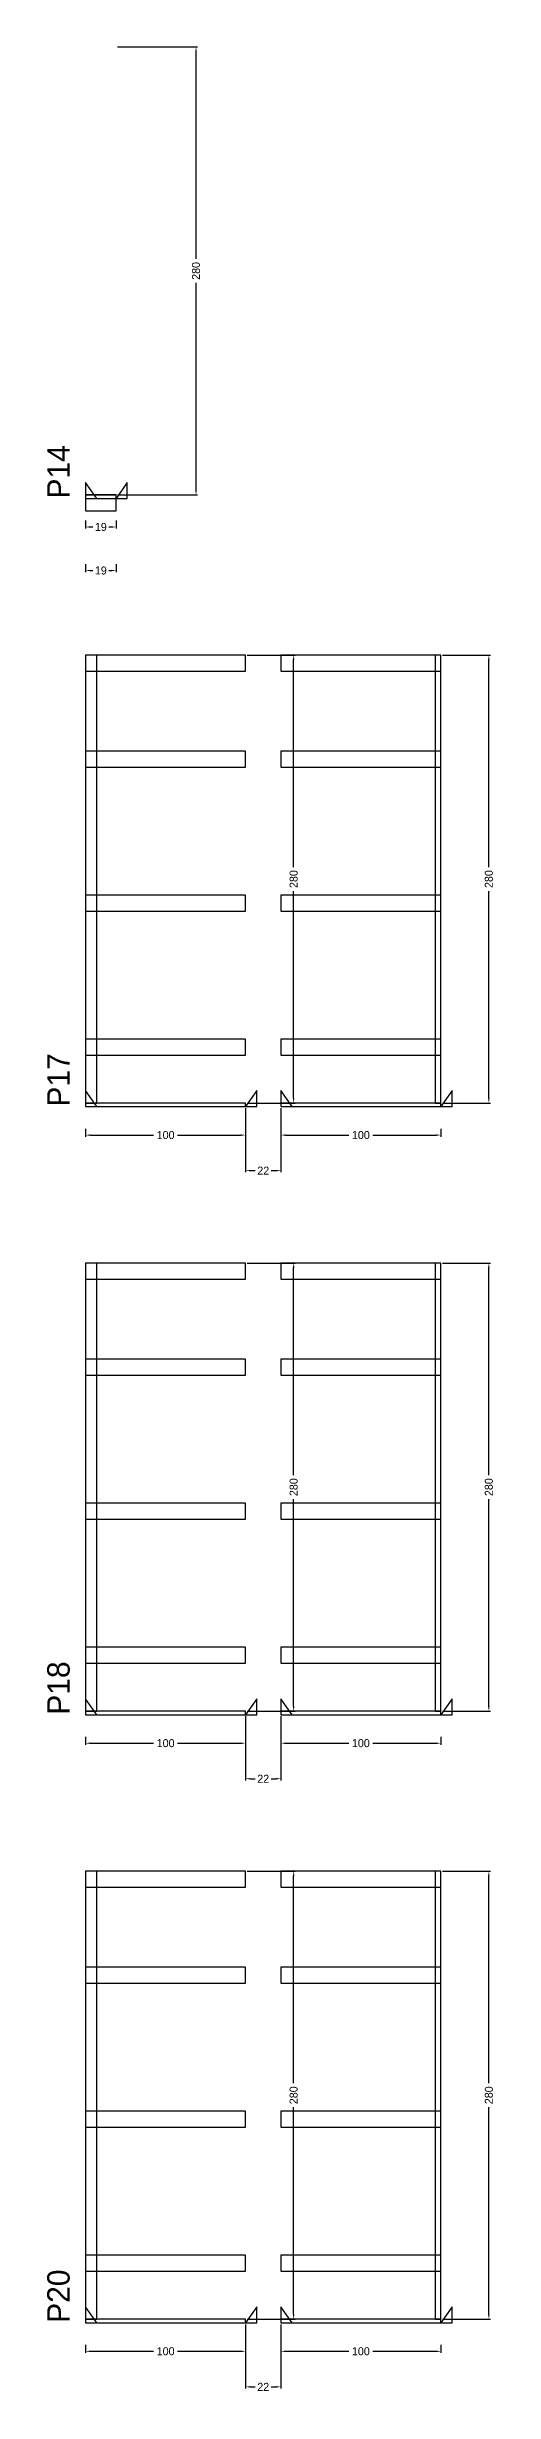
# Model space of a CAD drawing. Header units: centimetres. Extents: x -10500 to 4299, y -11026 to 295.
# Drawn here: x 3976 to 4255, y -2703 to -1238 of the extents above; entities that cross this region are included whole.
import ezdxf

# ---------------------------------------------------------------- set-up
doc = ezdxf.new("R2010")
doc.units = ezdxf.units.CM
for name, color, linetype in [('COTA', 241, 'Continuous'), ('NOMENCLATURA', 7, 'Continuous'), ('SARR_2.2x10', 60, 'Continuous'), ('SARR_2.2x7', 40, 'Continuous')]:
    doc.layers.add(name, color=color, linetype=linetype)
doc.dimstyles.new('PAINEL-NOVA', dxfattribs={"dimtxt": 5, "dimasz": 3, "dimexe": 1, "dimexo": 1, "dimgap": 1, "dimtad": 1, "dimcen": 2.5, "dimazin": 3, "dimtfac": 1, "dimtmove": 0, "dimatfit": 3})

# ---------------------------------------------------------------- blocks, each defined once
blk = doc.blocks.new('_CLOSEDFILLED')
at = {"color": 0, "linetype": 'BYBLOCK'}
blk.add_solid([(-1, 0.16), (0, 0), (-1, -0.16)], dxfattribs=at)
blk = doc.blocks.new('*D157')
for p, q in [((4000, -1533.8), (4000, -1538.8)), ((4003, -1537.8), (4004.5, -1537.8)), ((4014.5, -1537.8), (4016, -1537.8)), ((4019, -1533.8), (4019, -1538.8))]:
    blk.add_line(p, q)
at = {"layer": 'Defpoints'}
for p in [(4000, -1532.8), (4000, -1537.8), (4019, -1532.8)]:
    blk.add_point(p, dxfattribs=at)
at = {"layer": 'SARR_2.2x10', "xscale": 3, "yscale": 3, "rotation": 180}
blk.add_blockref('_CLOSEDFILLED', (4000, -1537.8), dxfattribs=at)
at = {"layer": 'SARR_2.2x10', "xscale": 3, "yscale": 3}
blk.add_blockref('_CLOSEDFILLED', (4019, -1537.8), dxfattribs=at)
at = {"layer": 'SARR_2.2x10', "insert": (4009.5, -1537.8), "char_height": 5, "attachment_point": 5}
blk.add_mtext('19', dxfattribs=at)
blk = doc.blocks.new('*D158')
for p, q in [((4020, -1237.8), (4070, -1237.8)), ((4069, -1370.3), (4069, -1240.8)), ((4069, -1514.8), (4069, -1385.3)), ((4020, -1517.8), (4070, -1517.8))]:
    blk.add_line(p, q)
at = {"layer": 'Defpoints'}
for p in [(4019, -1237.8), (4019, -1517.8), (4069, -1517.8)]:
    blk.add_point(p, dxfattribs=at)
at = {"layer": 'SARR_2.2x10', "xscale": 3, "yscale": 3}
for p, rotation in [((4069, -1237.8), 90), ((4069, -1517.8), 270)]:
    blk.add_blockref('_CLOSEDFILLED', p, dxfattribs=dict(at, rotation=rotation))
at = {"layer": 'SARR_2.2x10', "insert": (4069, -1377.8), "char_height": 5, "attachment_point": 5, "rotation": 90}
blk.add_mtext('280', dxfattribs=at)
blk = doc.blocks.new('*D159')
for p, q in [((4020, -1237.8), (4070, -1237.8)), ((4069, -1370.3), (4069, -1240.8)), ((4069, -1514.8), (4069, -1385.3)), ((4020, -1517.8), (4070, -1517.8))]:
    blk.add_line(p, q)
at = {"layer": 'Defpoints'}
for p in [(4019, -1237.8), (4019, -1517.8), (4069, -1517.8)]:
    blk.add_point(p, dxfattribs=at)
at = {"layer": 'SARR_2.2x10', "xscale": 3, "yscale": 3}
for p, rotation in [((4069, -1237.8), 90), ((4069, -1517.8), 270)]:
    blk.add_blockref('_CLOSEDFILLED', p, dxfattribs=dict(at, rotation=rotation))
at = {"layer": 'SARR_2.2x10', "insert": (4069, -1377.8), "char_height": 5, "attachment_point": 5, "rotation": 90}
blk.add_mtext('280', dxfattribs=at)
blk = doc.blocks.new('*D160')
for p, q in [((4020, -1237.8), (4070, -1237.8)), ((4069, -1370.3), (4069, -1240.8)), ((4069, -1514.8), (4069, -1385.3)), ((4020, -1517.8), (4070, -1517.8))]:
    blk.add_line(p, q)
at = {"layer": 'Defpoints'}
for p in [(4019, -1237.8), (4019, -1517.8), (4069, -1517.8)]:
    blk.add_point(p, dxfattribs=at)
at = {"layer": 'SARR_2.2x10', "xscale": 3, "yscale": 3}
for p, rotation in [((4069, -1237.8), 90), ((4069, -1517.8), 270)]:
    blk.add_blockref('_CLOSEDFILLED', p, dxfattribs=dict(at, rotation=rotation))
at = {"layer": 'SARR_2.2x10', "insert": (4069, -1377.8), "char_height": 5, "attachment_point": 5, "rotation": 90}
blk.add_mtext('280', dxfattribs=at)
blk = doc.blocks.new('*D161')
for p, q in [((4020, -1237.8), (4070, -1237.8)), ((4069, -1370.3), (4069, -1240.8)), ((4069, -1514.8), (4069, -1385.3)), ((4020, -1517.8), (4070, -1517.8))]:
    blk.add_line(p, q)
at = {"layer": 'Defpoints'}
for p in [(4019, -1237.8), (4019, -1517.8), (4069, -1517.8)]:
    blk.add_point(p, dxfattribs=at)
at = {"layer": 'SARR_2.2x10', "xscale": 3, "yscale": 3}
for p, rotation in [((4069, -1237.8), 90), ((4069, -1517.8), 270)]:
    blk.add_blockref('_CLOSEDFILLED', p, dxfattribs=dict(at, rotation=rotation))
at = {"layer": 'SARR_2.2x10', "insert": (4069, -1377.8), "char_height": 5, "attachment_point": 5, "rotation": 90}
blk.add_mtext('280', dxfattribs=at)
blk = doc.blocks.new('*D162')
for p, q in [((4000, -1561), (4000, -1566)), ((4003, -1565), (4004.5, -1565)), ((4014.5, -1565), (4016, -1565)), ((4019, -1561), (4019, -1566))]:
    blk.add_line(p, q)
at = {"layer": 'Defpoints'}
for p in [(4000, -1560), (4000, -1565), (4019, -1560)]:
    blk.add_point(p, dxfattribs=at)
at = {"layer": 'SARR_2.2x10', "xscale": 3, "yscale": 3, "rotation": 180}
blk.add_blockref('_CLOSEDFILLED', (4000, -1565), dxfattribs=at)
at = {"layer": 'SARR_2.2x10', "xscale": 3, "yscale": 3}
blk.add_blockref('_CLOSEDFILLED', (4019, -1565), dxfattribs=at)
at = {"layer": 'SARR_2.2x10', "insert": (4009.5, -1565), "char_height": 5, "attachment_point": 5}
blk.add_mtext('19', dxfattribs=at)
blk = doc.blocks.new('GRA-E')
at = {"layer": 'SARR_2.2x7'}
blk.add_lwpolyline([(0, 0), (7, 0), (0, 10)], close=True, dxfattribs=at)
blk = doc.blocks.new('GRA-D')
at = {"layer": 'SARR_2.2x7'}
blk.add_lwpolyline([(0, 0), (7, 0), (7, 10)], close=True, dxfattribs=at)
blk = doc.blocks.new('*D183')
for p, q in [((4000, -1913.8), (4000, -1918.8)), ((4003, -1917.8), (4042.5, -1917.8)), ((4057.5, -1917.8), (4097, -1917.8)), ((4100, -1913.8), (4100, -1918.8))]:
    blk.add_line(p, q)
at = {"layer": 'Defpoints'}
for p in [(4000, -1912.8), (4000, -1917.8), (4100, -1912.8)]:
    blk.add_point(p, dxfattribs=at)
at = {"layer": 'SARR_2.2x10', "xscale": 3, "yscale": 3, "rotation": 180}
blk.add_blockref('_CLOSEDFILLED', (4000, -1917.8), dxfattribs=at)
at = {"layer": 'SARR_2.2x10', "xscale": 3, "yscale": 3}
blk.add_blockref('_CLOSEDFILLED', (4100, -1917.8), dxfattribs=at)
at = {"layer": 'SARR_2.2x10', "insert": (4050, -1917.8), "char_height": 5, "attachment_point": 5}
blk.add_mtext('100', dxfattribs=at)
blk = doc.blocks.new('*D184')
for p, q in [((4101, -1617.8), (4131, -1617.8)), ((4130, -1750.3), (4130, -1620.8)), ((4130, -1894.8), (4130, -1765.3)), ((4101, -1897.8), (4131, -1897.8))]:
    blk.add_line(p, q)
at = {"layer": 'Defpoints'}
for p in [(4100, -1617.8), (4100, -1897.8), (4130, -1897.8)]:
    blk.add_point(p, dxfattribs=at)
at = {"layer": 'SARR_2.2x10', "xscale": 3, "yscale": 3}
for p, rotation in [((4130, -1617.8), 90), ((4130, -1897.8), 270)]:
    blk.add_blockref('_CLOSEDFILLED', p, dxfattribs=dict(at, rotation=rotation))
at = {"layer": 'SARR_2.2x10', "insert": (4130, -1757.8), "char_height": 5, "attachment_point": 5, "rotation": 90}
blk.add_mtext('280', dxfattribs=at)
blk = doc.blocks.new('*D185')
for p, q in [((4122, -1913.8), (4122, -1918.8)), ((4125, -1917.8), (4164.5, -1917.8)), ((4179.5, -1917.8), (4219, -1917.8)), ((4222, -1913.8), (4222, -1918.8))]:
    blk.add_line(p, q)
at = {"layer": 'Defpoints'}
for p in [(4122, -1912.8), (4122, -1917.8), (4222, -1912.8)]:
    blk.add_point(p, dxfattribs=at)
at = {"layer": 'SARR_2.2x10', "xscale": 3, "yscale": 3, "rotation": 180}
blk.add_blockref('_CLOSEDFILLED', (4122, -1917.8), dxfattribs=at)
at = {"layer": 'SARR_2.2x10', "xscale": 3, "yscale": 3}
blk.add_blockref('_CLOSEDFILLED', (4222, -1917.8), dxfattribs=at)
at = {"layer": 'SARR_2.2x10', "insert": (4172, -1917.8), "char_height": 5, "attachment_point": 5}
blk.add_mtext('100', dxfattribs=at)
blk = doc.blocks.new('*D186')
for p, q in [((4223, -1617.8), (4253, -1617.8)), ((4252, -1750.3), (4252, -1620.8)), ((4252, -1894.8), (4252, -1765.3)), ((4223, -1897.8), (4253, -1897.8))]:
    blk.add_line(p, q)
at = {"layer": 'Defpoints'}
for p in [(4222, -1617.8), (4222, -1897.8), (4252, -1897.8)]:
    blk.add_point(p, dxfattribs=at)
at = {"layer": 'SARR_2.2x10', "xscale": 3, "yscale": 3}
for p, rotation in [((4252, -1617.8), 90), ((4252, -1897.8), 270)]:
    blk.add_blockref('_CLOSEDFILLED', p, dxfattribs=dict(at, rotation=rotation))
at = {"layer": 'SARR_2.2x10', "insert": (4252, -1757.8), "char_height": 5, "attachment_point": 5, "rotation": 90}
blk.add_mtext('280', dxfattribs=at)
blk = doc.blocks.new('*D187')
for p, q in [((4223, -1617.8), (4253, -1617.8)), ((4252, -1750.3), (4252, -1620.8)), ((4252, -1894.8), (4252, -1765.3)), ((4223, -1897.8), (4253, -1897.8))]:
    blk.add_line(p, q)
at = {"layer": 'Defpoints'}
for p in [(4222, -1617.8), (4222, -1897.8), (4252, -1897.8)]:
    blk.add_point(p, dxfattribs=at)
at = {"layer": 'SARR_2.2x10', "xscale": 3, "yscale": 3}
for p, rotation in [((4252, -1617.8), 90), ((4252, -1897.8), 270)]:
    blk.add_blockref('_CLOSEDFILLED', p, dxfattribs=dict(at, rotation=rotation))
at = {"layer": 'SARR_2.2x10', "insert": (4252, -1757.8), "char_height": 5, "attachment_point": 5, "rotation": 90}
blk.add_mtext('280', dxfattribs=at)
blk = doc.blocks.new('*D188')
for p, q in [((4223, -1617.8), (4253, -1617.8)), ((4252, -1750.3), (4252, -1620.8)), ((4252, -1894.8), (4252, -1765.3)), ((4223, -1897.8), (4253, -1897.8))]:
    blk.add_line(p, q)
at = {"layer": 'Defpoints'}
for p in [(4222, -1617.8), (4222, -1897.8), (4252, -1897.8)]:
    blk.add_point(p, dxfattribs=at)
at = {"layer": 'SARR_2.2x10', "xscale": 3, "yscale": 3}
for p, rotation in [((4252, -1617.8), 90), ((4252, -1897.8), 270)]:
    blk.add_blockref('_CLOSEDFILLED', p, dxfattribs=dict(at, rotation=rotation))
at = {"layer": 'SARR_2.2x10', "insert": (4252, -1757.8), "char_height": 5, "attachment_point": 5, "rotation": 90}
blk.add_mtext('280', dxfattribs=at)
blk = doc.blocks.new('*D189')
for p, q in [((4223, -1617.8), (4253, -1617.8)), ((4252, -1750.3), (4252, -1620.8)), ((4252, -1894.8), (4252, -1765.3)), ((4223, -1897.8), (4253, -1897.8))]:
    blk.add_line(p, q)
at = {"layer": 'Defpoints'}
for p in [(4222, -1617.8), (4222, -1897.8), (4252, -1897.8)]:
    blk.add_point(p, dxfattribs=at)
at = {"layer": 'SARR_2.2x10', "xscale": 3, "yscale": 3}
for p, rotation in [((4252, -1617.8), 90), ((4252, -1897.8), 270)]:
    blk.add_blockref('_CLOSEDFILLED', p, dxfattribs=dict(at, rotation=rotation))
at = {"layer": 'SARR_2.2x10', "insert": (4252, -1757.8), "char_height": 5, "attachment_point": 5, "rotation": 90}
blk.add_mtext('280', dxfattribs=at)
blk = doc.blocks.new('*D190')
for p, q in [((4223, -1617.8), (4253, -1617.8)), ((4252, -1750.3), (4252, -1620.8)), ((4252, -1894.8), (4252, -1765.3)), ((4223, -1897.8), (4253, -1897.8))]:
    blk.add_line(p, q)
at = {"layer": 'Defpoints'}
for p in [(4222, -1617.8), (4222, -1897.8), (4252, -1897.8)]:
    blk.add_point(p, dxfattribs=at)
at = {"layer": 'SARR_2.2x10', "xscale": 3, "yscale": 3}
for p, rotation in [((4252, -1617.8), 90), ((4252, -1897.8), 270)]:
    blk.add_blockref('_CLOSEDFILLED', p, dxfattribs=dict(at, rotation=rotation))
at = {"layer": 'SARR_2.2x10', "insert": (4252, -1757.8), "char_height": 5, "attachment_point": 5, "rotation": 90}
blk.add_mtext('280', dxfattribs=at)
blk = doc.blocks.new('*D191')
for p, q in [((4223, -1617.8), (4253, -1617.8)), ((4252, -1750.3), (4252, -1620.8)), ((4252, -1894.8), (4252, -1765.3)), ((4223, -1897.8), (4253, -1897.8))]:
    blk.add_line(p, q)
at = {"layer": 'Defpoints'}
for p in [(4222, -1617.8), (4222, -1897.8), (4252, -1897.8)]:
    blk.add_point(p, dxfattribs=at)
at = {"layer": 'SARR_2.2x10', "xscale": 3, "yscale": 3}
for p, rotation in [((4252, -1617.8), 90), ((4252, -1897.8), 270)]:
    blk.add_blockref('_CLOSEDFILLED', p, dxfattribs=dict(at, rotation=rotation))
at = {"layer": 'SARR_2.2x10', "insert": (4252, -1757.8), "char_height": 5, "attachment_point": 5, "rotation": 90}
blk.add_mtext('280', dxfattribs=at)
blk = doc.blocks.new('*D192')
for p, q in [((4223, -1617.8), (4253, -1617.8)), ((4252, -1750.3), (4252, -1620.8)), ((4252, -1894.8), (4252, -1765.3)), ((4223, -1897.8), (4253, -1897.8))]:
    blk.add_line(p, q)
at = {"layer": 'Defpoints'}
for p in [(4222, -1617.8), (4222, -1897.8), (4252, -1897.8)]:
    blk.add_point(p, dxfattribs=at)
at = {"layer": 'SARR_2.2x10', "xscale": 3, "yscale": 3}
for p, rotation in [((4252, -1617.8), 90), ((4252, -1897.8), 270)]:
    blk.add_blockref('_CLOSEDFILLED', p, dxfattribs=dict(at, rotation=rotation))
at = {"layer": 'SARR_2.2x10', "insert": (4252, -1757.8), "char_height": 5, "attachment_point": 5, "rotation": 90}
blk.add_mtext('280', dxfattribs=at)
blk = doc.blocks.new('*D193')
for p, q in [((4223, -1617.8), (4253, -1617.8)), ((4252, -1750.3), (4252, -1620.8)), ((4252, -1894.8), (4252, -1765.3)), ((4223, -1897.8), (4253, -1897.8))]:
    blk.add_line(p, q)
at = {"layer": 'Defpoints'}
for p in [(4222, -1617.8), (4222, -1897.8), (4252, -1897.8)]:
    blk.add_point(p, dxfattribs=at)
at = {"layer": 'SARR_2.2x10', "xscale": 3, "yscale": 3}
for p, rotation in [((4252, -1617.8), 90), ((4252, -1897.8), 270)]:
    blk.add_blockref('_CLOSEDFILLED', p, dxfattribs=dict(at, rotation=rotation))
at = {"layer": 'SARR_2.2x10', "insert": (4252, -1757.8), "char_height": 5, "attachment_point": 5, "rotation": 90}
blk.add_mtext('280', dxfattribs=at)
blk = doc.blocks.new('*D194')
for p, q in [((4223, -1617.8), (4253, -1617.8)), ((4252, -1750.3), (4252, -1620.8)), ((4252, -1894.8), (4252, -1765.3)), ((4223, -1897.8), (4253, -1897.8))]:
    blk.add_line(p, q)
at = {"layer": 'Defpoints'}
for p in [(4222, -1617.8), (4222, -1897.8), (4252, -1897.8)]:
    blk.add_point(p, dxfattribs=at)
at = {"layer": 'SARR_2.2x10', "xscale": 3, "yscale": 3}
for p, rotation in [((4252, -1617.8), 90), ((4252, -1897.8), 270)]:
    blk.add_blockref('_CLOSEDFILLED', p, dxfattribs=dict(at, rotation=rotation))
at = {"layer": 'SARR_2.2x10', "insert": (4252, -1757.8), "char_height": 5, "attachment_point": 5, "rotation": 90}
blk.add_mtext('280', dxfattribs=at)
blk = doc.blocks.new('*D195')
for p, q in [((4223, -1617.8), (4253, -1617.8)), ((4252, -1750.3), (4252, -1620.8)), ((4252, -1894.8), (4252, -1765.3)), ((4223, -1897.8), (4253, -1897.8))]:
    blk.add_line(p, q)
at = {"layer": 'Defpoints'}
for p in [(4222, -1617.8), (4222, -1897.8), (4252, -1897.8)]:
    blk.add_point(p, dxfattribs=at)
at = {"layer": 'SARR_2.2x10', "xscale": 3, "yscale": 3}
for p, rotation in [((4252, -1617.8), 90), ((4252, -1897.8), 270)]:
    blk.add_blockref('_CLOSEDFILLED', p, dxfattribs=dict(at, rotation=rotation))
at = {"layer": 'SARR_2.2x10', "insert": (4252, -1757.8), "char_height": 5, "attachment_point": 5, "rotation": 90}
blk.add_mtext('280', dxfattribs=at)
blk = doc.blocks.new('*D196')
for p, q in [((4100, -1901), (4100, -1941)), ((4122, -1901), (4122, -1941)), ((4103, -1940), (4106, -1940)), ((4116, -1940), (4119, -1940))]:
    blk.add_line(p, q)
at = {"layer": 'Defpoints'}
for p in [(4100, -1900), (4122, -1900), (4100, -1940)]:
    blk.add_point(p, dxfattribs=at)
at = {"layer": 'COTA', "xscale": 3, "yscale": 3, "rotation": 180}
blk.add_blockref('_CLOSEDFILLED', (4100, -1940), dxfattribs=at)
at = {"layer": 'COTA', "xscale": 3, "yscale": 3}
blk.add_blockref('_CLOSEDFILLED', (4122, -1940), dxfattribs=at)
at = {"layer": 'COTA', "insert": (4111, -1940), "char_height": 5, "attachment_point": 5}
blk.add_mtext('22', dxfattribs=at)
blk = doc.blocks.new('*D217')
for p, q in [((4000, -2293.8), (4000, -2298.8)), ((4003, -2297.8), (4042.5, -2297.8)), ((4057.5, -2297.8), (4097, -2297.8)), ((4100, -2293.8), (4100, -2298.8))]:
    blk.add_line(p, q)
at = {"layer": 'Defpoints'}
for p in [(4000, -2292.8), (4000, -2297.8), (4100, -2292.8)]:
    blk.add_point(p, dxfattribs=at)
at = {"layer": 'SARR_2.2x10', "xscale": 3, "yscale": 3, "rotation": 180}
blk.add_blockref('_CLOSEDFILLED', (4000, -2297.8), dxfattribs=at)
at = {"layer": 'SARR_2.2x10', "xscale": 3, "yscale": 3}
blk.add_blockref('_CLOSEDFILLED', (4100, -2297.8), dxfattribs=at)
at = {"layer": 'SARR_2.2x10', "insert": (4050, -2297.8), "char_height": 5, "attachment_point": 5}
blk.add_mtext('100', dxfattribs=at)
blk = doc.blocks.new('*D218')
for p, q in [((4101, -1997.8), (4131, -1997.8)), ((4130, -2130.3), (4130, -2000.8)), ((4130, -2274.8), (4130, -2145.3)), ((4101, -2277.8), (4131, -2277.8))]:
    blk.add_line(p, q)
at = {"layer": 'Defpoints'}
for p in [(4100, -1997.8), (4100, -2277.8), (4130, -2277.8)]:
    blk.add_point(p, dxfattribs=at)
at = {"layer": 'SARR_2.2x10', "xscale": 3, "yscale": 3}
for p, rotation in [((4130, -1997.8), 90), ((4130, -2277.8), 270)]:
    blk.add_blockref('_CLOSEDFILLED', p, dxfattribs=dict(at, rotation=rotation))
at = {"layer": 'SARR_2.2x10', "insert": (4130, -2137.8), "char_height": 5, "attachment_point": 5, "rotation": 90}
blk.add_mtext('280', dxfattribs=at)
blk = doc.blocks.new('*D219')
for p, q in [((4122, -2293.8), (4122, -2298.8)), ((4125, -2297.8), (4164.5, -2297.8)), ((4179.5, -2297.8), (4219, -2297.8)), ((4222, -2293.8), (4222, -2298.8))]:
    blk.add_line(p, q)
at = {"layer": 'Defpoints'}
for p in [(4122, -2292.8), (4122, -2297.8), (4222, -2292.8)]:
    blk.add_point(p, dxfattribs=at)
at = {"layer": 'SARR_2.2x10', "xscale": 3, "yscale": 3, "rotation": 180}
blk.add_blockref('_CLOSEDFILLED', (4122, -2297.8), dxfattribs=at)
at = {"layer": 'SARR_2.2x10', "xscale": 3, "yscale": 3}
blk.add_blockref('_CLOSEDFILLED', (4222, -2297.8), dxfattribs=at)
at = {"layer": 'SARR_2.2x10', "insert": (4172, -2297.8), "char_height": 5, "attachment_point": 5}
blk.add_mtext('100', dxfattribs=at)
blk = doc.blocks.new('*D220')
for p, q in [((4223, -1997.8), (4253, -1997.8)), ((4252, -2130.3), (4252, -2000.8)), ((4252, -2274.8), (4252, -2145.3)), ((4223, -2277.8), (4253, -2277.8))]:
    blk.add_line(p, q)
at = {"layer": 'Defpoints'}
for p in [(4222, -1997.8), (4222, -2277.8), (4252, -2277.8)]:
    blk.add_point(p, dxfattribs=at)
at = {"layer": 'SARR_2.2x10', "xscale": 3, "yscale": 3}
for p, rotation in [((4252, -1997.8), 90), ((4252, -2277.8), 270)]:
    blk.add_blockref('_CLOSEDFILLED', p, dxfattribs=dict(at, rotation=rotation))
at = {"layer": 'SARR_2.2x10', "insert": (4252, -2137.8), "char_height": 5, "attachment_point": 5, "rotation": 90}
blk.add_mtext('280', dxfattribs=at)
blk = doc.blocks.new('*D221')
for p, q in [((4223, -1997.8), (4253, -1997.8)), ((4252, -2130.3), (4252, -2000.8)), ((4252, -2274.8), (4252, -2145.3)), ((4223, -2277.8), (4253, -2277.8))]:
    blk.add_line(p, q)
at = {"layer": 'Defpoints'}
for p in [(4222, -1997.8), (4222, -2277.8), (4252, -2277.8)]:
    blk.add_point(p, dxfattribs=at)
at = {"layer": 'SARR_2.2x10', "xscale": 3, "yscale": 3}
for p, rotation in [((4252, -1997.8), 90), ((4252, -2277.8), 270)]:
    blk.add_blockref('_CLOSEDFILLED', p, dxfattribs=dict(at, rotation=rotation))
at = {"layer": 'SARR_2.2x10', "insert": (4252, -2137.8), "char_height": 5, "attachment_point": 5, "rotation": 90}
blk.add_mtext('280', dxfattribs=at)
blk = doc.blocks.new('*D222')
for p, q in [((4223, -1997.8), (4253, -1997.8)), ((4252, -2130.3), (4252, -2000.8)), ((4252, -2274.8), (4252, -2145.3)), ((4223, -2277.8), (4253, -2277.8))]:
    blk.add_line(p, q)
at = {"layer": 'Defpoints'}
for p in [(4222, -1997.8), (4222, -2277.8), (4252, -2277.8)]:
    blk.add_point(p, dxfattribs=at)
at = {"layer": 'SARR_2.2x10', "xscale": 3, "yscale": 3}
for p, rotation in [((4252, -1997.8), 90), ((4252, -2277.8), 270)]:
    blk.add_blockref('_CLOSEDFILLED', p, dxfattribs=dict(at, rotation=rotation))
at = {"layer": 'SARR_2.2x10', "insert": (4252, -2137.8), "char_height": 5, "attachment_point": 5, "rotation": 90}
blk.add_mtext('280', dxfattribs=at)
blk = doc.blocks.new('*D223')
for p, q in [((4223, -1997.8), (4253, -1997.8)), ((4252, -2130.3), (4252, -2000.8)), ((4252, -2274.8), (4252, -2145.3)), ((4223, -2277.8), (4253, -2277.8))]:
    blk.add_line(p, q)
at = {"layer": 'Defpoints'}
for p in [(4222, -1997.8), (4222, -2277.8), (4252, -2277.8)]:
    blk.add_point(p, dxfattribs=at)
at = {"layer": 'SARR_2.2x10', "xscale": 3, "yscale": 3}
for p, rotation in [((4252, -1997.8), 90), ((4252, -2277.8), 270)]:
    blk.add_blockref('_CLOSEDFILLED', p, dxfattribs=dict(at, rotation=rotation))
at = {"layer": 'SARR_2.2x10', "insert": (4252, -2137.8), "char_height": 5, "attachment_point": 5, "rotation": 90}
blk.add_mtext('280', dxfattribs=at)
blk = doc.blocks.new('*D224')
for p, q in [((4223, -1997.8), (4253, -1997.8)), ((4252, -2130.3), (4252, -2000.8)), ((4252, -2274.8), (4252, -2145.3)), ((4223, -2277.8), (4253, -2277.8))]:
    blk.add_line(p, q)
at = {"layer": 'Defpoints'}
for p in [(4222, -1997.8), (4222, -2277.8), (4252, -2277.8)]:
    blk.add_point(p, dxfattribs=at)
at = {"layer": 'SARR_2.2x10', "xscale": 3, "yscale": 3}
for p, rotation in [((4252, -1997.8), 90), ((4252, -2277.8), 270)]:
    blk.add_blockref('_CLOSEDFILLED', p, dxfattribs=dict(at, rotation=rotation))
at = {"layer": 'SARR_2.2x10', "insert": (4252, -2137.8), "char_height": 5, "attachment_point": 5, "rotation": 90}
blk.add_mtext('280', dxfattribs=at)
blk = doc.blocks.new('*D225')
for p, q in [((4223, -1997.8), (4253, -1997.8)), ((4252, -2130.3), (4252, -2000.8)), ((4252, -2274.8), (4252, -2145.3)), ((4223, -2277.8), (4253, -2277.8))]:
    blk.add_line(p, q)
at = {"layer": 'Defpoints'}
for p in [(4222, -1997.8), (4222, -2277.8), (4252, -2277.8)]:
    blk.add_point(p, dxfattribs=at)
at = {"layer": 'SARR_2.2x10', "xscale": 3, "yscale": 3}
for p, rotation in [((4252, -1997.8), 90), ((4252, -2277.8), 270)]:
    blk.add_blockref('_CLOSEDFILLED', p, dxfattribs=dict(at, rotation=rotation))
at = {"layer": 'SARR_2.2x10', "insert": (4252, -2137.8), "char_height": 5, "attachment_point": 5, "rotation": 90}
blk.add_mtext('280', dxfattribs=at)
blk = doc.blocks.new('*D226')
for p, q in [((4223, -1997.8), (4253, -1997.8)), ((4252, -2130.3), (4252, -2000.8)), ((4252, -2274.8), (4252, -2145.3)), ((4223, -2277.8), (4253, -2277.8))]:
    blk.add_line(p, q)
at = {"layer": 'Defpoints'}
for p in [(4222, -1997.8), (4222, -2277.8), (4252, -2277.8)]:
    blk.add_point(p, dxfattribs=at)
at = {"layer": 'SARR_2.2x10', "xscale": 3, "yscale": 3}
for p, rotation in [((4252, -1997.8), 90), ((4252, -2277.8), 270)]:
    blk.add_blockref('_CLOSEDFILLED', p, dxfattribs=dict(at, rotation=rotation))
at = {"layer": 'SARR_2.2x10', "insert": (4252, -2137.8), "char_height": 5, "attachment_point": 5, "rotation": 90}
blk.add_mtext('280', dxfattribs=at)
blk = doc.blocks.new('*D227')
for p, q in [((4223, -1997.8), (4253, -1997.8)), ((4252, -2130.3), (4252, -2000.8)), ((4252, -2274.8), (4252, -2145.3)), ((4223, -2277.8), (4253, -2277.8))]:
    blk.add_line(p, q)
at = {"layer": 'Defpoints'}
for p in [(4222, -1997.8), (4222, -2277.8), (4252, -2277.8)]:
    blk.add_point(p, dxfattribs=at)
at = {"layer": 'SARR_2.2x10', "xscale": 3, "yscale": 3}
for p, rotation in [((4252, -1997.8), 90), ((4252, -2277.8), 270)]:
    blk.add_blockref('_CLOSEDFILLED', p, dxfattribs=dict(at, rotation=rotation))
at = {"layer": 'SARR_2.2x10', "insert": (4252, -2137.8), "char_height": 5, "attachment_point": 5, "rotation": 90}
blk.add_mtext('280', dxfattribs=at)
blk = doc.blocks.new('*D228')
for p, q in [((4223, -1997.8), (4253, -1997.8)), ((4252, -2130.3), (4252, -2000.8)), ((4252, -2274.8), (4252, -2145.3)), ((4223, -2277.8), (4253, -2277.8))]:
    blk.add_line(p, q)
at = {"layer": 'Defpoints'}
for p in [(4222, -1997.8), (4222, -2277.8), (4252, -2277.8)]:
    blk.add_point(p, dxfattribs=at)
at = {"layer": 'SARR_2.2x10', "xscale": 3, "yscale": 3}
for p, rotation in [((4252, -1997.8), 90), ((4252, -2277.8), 270)]:
    blk.add_blockref('_CLOSEDFILLED', p, dxfattribs=dict(at, rotation=rotation))
at = {"layer": 'SARR_2.2x10', "insert": (4252, -2137.8), "char_height": 5, "attachment_point": 5, "rotation": 90}
blk.add_mtext('280', dxfattribs=at)
blk = doc.blocks.new('*D229')
for p, q in [((4223, -1997.8), (4253, -1997.8)), ((4252, -2130.3), (4252, -2000.8)), ((4252, -2274.8), (4252, -2145.3)), ((4223, -2277.8), (4253, -2277.8))]:
    blk.add_line(p, q)
at = {"layer": 'Defpoints'}
for p in [(4222, -1997.8), (4222, -2277.8), (4252, -2277.8)]:
    blk.add_point(p, dxfattribs=at)
at = {"layer": 'SARR_2.2x10', "xscale": 3, "yscale": 3}
for p, rotation in [((4252, -1997.8), 90), ((4252, -2277.8), 270)]:
    blk.add_blockref('_CLOSEDFILLED', p, dxfattribs=dict(at, rotation=rotation))
at = {"layer": 'SARR_2.2x10', "insert": (4252, -2137.8), "char_height": 5, "attachment_point": 5, "rotation": 90}
blk.add_mtext('280', dxfattribs=at)
blk = doc.blocks.new('*D230')
for p, q in [((4100, -2281), (4100, -2321)), ((4122, -2281), (4122, -2321)), ((4103, -2320), (4106, -2320)), ((4116, -2320), (4119, -2320))]:
    blk.add_line(p, q)
at = {"layer": 'Defpoints'}
for p in [(4100, -2280), (4122, -2280), (4100, -2320)]:
    blk.add_point(p, dxfattribs=at)
at = {"layer": 'COTA', "xscale": 3, "yscale": 3, "rotation": 180}
blk.add_blockref('_CLOSEDFILLED', (4100, -2320), dxfattribs=at)
at = {"layer": 'COTA', "xscale": 3, "yscale": 3}
blk.add_blockref('_CLOSEDFILLED', (4122, -2320), dxfattribs=at)
at = {"layer": 'COTA', "insert": (4111, -2320), "char_height": 5, "attachment_point": 5}
blk.add_mtext('22', dxfattribs=at)
blk = doc.blocks.new('*D251')
for p, q in [((4000, -2673.8), (4000, -2678.8)), ((4003, -2677.8), (4042.5, -2677.8)), ((4057.5, -2677.8), (4097, -2677.8)), ((4100, -2673.8), (4100, -2678.8))]:
    blk.add_line(p, q)
at = {"layer": 'Defpoints'}
for p in [(4000, -2672.8), (4000, -2677.8), (4100, -2672.8)]:
    blk.add_point(p, dxfattribs=at)
at = {"layer": 'SARR_2.2x10', "xscale": 3, "yscale": 3, "rotation": 180}
blk.add_blockref('_CLOSEDFILLED', (4000, -2677.8), dxfattribs=at)
at = {"layer": 'SARR_2.2x10', "xscale": 3, "yscale": 3}
blk.add_blockref('_CLOSEDFILLED', (4100, -2677.8), dxfattribs=at)
at = {"layer": 'SARR_2.2x10', "insert": (4050, -2677.8), "char_height": 5, "attachment_point": 5}
blk.add_mtext('100', dxfattribs=at)
blk = doc.blocks.new('*D252')
for p, q in [((4101, -2377.8), (4131, -2377.8)), ((4130, -2510.3), (4130, -2380.8)), ((4130, -2654.8), (4130, -2525.3)), ((4101, -2657.8), (4131, -2657.8))]:
    blk.add_line(p, q)
at = {"layer": 'Defpoints'}
for p in [(4100, -2377.8), (4100, -2657.8), (4130, -2657.8)]:
    blk.add_point(p, dxfattribs=at)
at = {"layer": 'SARR_2.2x10', "xscale": 3, "yscale": 3}
for p, rotation in [((4130, -2377.8), 90), ((4130, -2657.8), 270)]:
    blk.add_blockref('_CLOSEDFILLED', p, dxfattribs=dict(at, rotation=rotation))
at = {"layer": 'SARR_2.2x10', "insert": (4130, -2517.8), "char_height": 5, "attachment_point": 5, "rotation": 90}
blk.add_mtext('280', dxfattribs=at)
blk = doc.blocks.new('*D253')
for p, q in [((4122, -2673.8), (4122, -2678.8)), ((4125, -2677.8), (4164.5, -2677.8)), ((4179.5, -2677.8), (4219, -2677.8)), ((4222, -2673.8), (4222, -2678.8))]:
    blk.add_line(p, q)
at = {"layer": 'Defpoints'}
for p in [(4122, -2672.8), (4122, -2677.8), (4222, -2672.8)]:
    blk.add_point(p, dxfattribs=at)
at = {"layer": 'SARR_2.2x10', "xscale": 3, "yscale": 3, "rotation": 180}
blk.add_blockref('_CLOSEDFILLED', (4122, -2677.8), dxfattribs=at)
at = {"layer": 'SARR_2.2x10', "xscale": 3, "yscale": 3}
blk.add_blockref('_CLOSEDFILLED', (4222, -2677.8), dxfattribs=at)
at = {"layer": 'SARR_2.2x10', "insert": (4172, -2677.8), "char_height": 5, "attachment_point": 5}
blk.add_mtext('100', dxfattribs=at)
blk = doc.blocks.new('*D254')
for p, q in [((4223, -2377.8), (4253, -2377.8)), ((4252, -2510.3), (4252, -2380.8)), ((4252, -2654.8), (4252, -2525.3)), ((4223, -2657.8), (4253, -2657.8))]:
    blk.add_line(p, q)
at = {"layer": 'Defpoints'}
for p in [(4222, -2377.8), (4222, -2657.8), (4252, -2657.8)]:
    blk.add_point(p, dxfattribs=at)
at = {"layer": 'SARR_2.2x10', "xscale": 3, "yscale": 3}
for p, rotation in [((4252, -2377.8), 90), ((4252, -2657.8), 270)]:
    blk.add_blockref('_CLOSEDFILLED', p, dxfattribs=dict(at, rotation=rotation))
at = {"layer": 'SARR_2.2x10', "insert": (4252, -2517.8), "char_height": 5, "attachment_point": 5, "rotation": 90}
blk.add_mtext('280', dxfattribs=at)
blk = doc.blocks.new('*D255')
for p, q in [((4223, -2377.8), (4253, -2377.8)), ((4252, -2510.3), (4252, -2380.8)), ((4252, -2654.8), (4252, -2525.3)), ((4223, -2657.8), (4253, -2657.8))]:
    blk.add_line(p, q)
at = {"layer": 'Defpoints'}
for p in [(4222, -2377.8), (4222, -2657.8), (4252, -2657.8)]:
    blk.add_point(p, dxfattribs=at)
at = {"layer": 'SARR_2.2x10', "xscale": 3, "yscale": 3}
for p, rotation in [((4252, -2377.8), 90), ((4252, -2657.8), 270)]:
    blk.add_blockref('_CLOSEDFILLED', p, dxfattribs=dict(at, rotation=rotation))
at = {"layer": 'SARR_2.2x10', "insert": (4252, -2517.8), "char_height": 5, "attachment_point": 5, "rotation": 90}
blk.add_mtext('280', dxfattribs=at)
blk = doc.blocks.new('*D256')
for p, q in [((4223, -2377.8), (4253, -2377.8)), ((4252, -2510.3), (4252, -2380.8)), ((4252, -2654.8), (4252, -2525.3)), ((4223, -2657.8), (4253, -2657.8))]:
    blk.add_line(p, q)
at = {"layer": 'Defpoints'}
for p in [(4222, -2377.8), (4222, -2657.8), (4252, -2657.8)]:
    blk.add_point(p, dxfattribs=at)
at = {"layer": 'SARR_2.2x10', "xscale": 3, "yscale": 3}
for p, rotation in [((4252, -2377.8), 90), ((4252, -2657.8), 270)]:
    blk.add_blockref('_CLOSEDFILLED', p, dxfattribs=dict(at, rotation=rotation))
at = {"layer": 'SARR_2.2x10', "insert": (4252, -2517.8), "char_height": 5, "attachment_point": 5, "rotation": 90}
blk.add_mtext('280', dxfattribs=at)
blk = doc.blocks.new('*D257')
for p, q in [((4223, -2377.8), (4253, -2377.8)), ((4252, -2510.3), (4252, -2380.8)), ((4252, -2654.8), (4252, -2525.3)), ((4223, -2657.8), (4253, -2657.8))]:
    blk.add_line(p, q)
at = {"layer": 'Defpoints'}
for p in [(4222, -2377.8), (4222, -2657.8), (4252, -2657.8)]:
    blk.add_point(p, dxfattribs=at)
at = {"layer": 'SARR_2.2x10', "xscale": 3, "yscale": 3}
for p, rotation in [((4252, -2377.8), 90), ((4252, -2657.8), 270)]:
    blk.add_blockref('_CLOSEDFILLED', p, dxfattribs=dict(at, rotation=rotation))
at = {"layer": 'SARR_2.2x10', "insert": (4252, -2517.8), "char_height": 5, "attachment_point": 5, "rotation": 90}
blk.add_mtext('280', dxfattribs=at)
blk = doc.blocks.new('*D258')
for p, q in [((4223, -2377.8), (4253, -2377.8)), ((4252, -2510.3), (4252, -2380.8)), ((4252, -2654.8), (4252, -2525.3)), ((4223, -2657.8), (4253, -2657.8))]:
    blk.add_line(p, q)
at = {"layer": 'Defpoints'}
for p in [(4222, -2377.8), (4222, -2657.8), (4252, -2657.8)]:
    blk.add_point(p, dxfattribs=at)
at = {"layer": 'SARR_2.2x10', "xscale": 3, "yscale": 3}
for p, rotation in [((4252, -2377.8), 90), ((4252, -2657.8), 270)]:
    blk.add_blockref('_CLOSEDFILLED', p, dxfattribs=dict(at, rotation=rotation))
at = {"layer": 'SARR_2.2x10', "insert": (4252, -2517.8), "char_height": 5, "attachment_point": 5, "rotation": 90}
blk.add_mtext('280', dxfattribs=at)
blk = doc.blocks.new('*D259')
for p, q in [((4223, -2377.8), (4253, -2377.8)), ((4252, -2510.3), (4252, -2380.8)), ((4252, -2654.8), (4252, -2525.3)), ((4223, -2657.8), (4253, -2657.8))]:
    blk.add_line(p, q)
at = {"layer": 'Defpoints'}
for p in [(4222, -2377.8), (4222, -2657.8), (4252, -2657.8)]:
    blk.add_point(p, dxfattribs=at)
at = {"layer": 'SARR_2.2x10', "xscale": 3, "yscale": 3}
for p, rotation in [((4252, -2377.8), 90), ((4252, -2657.8), 270)]:
    blk.add_blockref('_CLOSEDFILLED', p, dxfattribs=dict(at, rotation=rotation))
at = {"layer": 'SARR_2.2x10', "insert": (4252, -2517.8), "char_height": 5, "attachment_point": 5, "rotation": 90}
blk.add_mtext('280', dxfattribs=at)
blk = doc.blocks.new('*D260')
for p, q in [((4223, -2377.8), (4253, -2377.8)), ((4252, -2510.3), (4252, -2380.8)), ((4252, -2654.8), (4252, -2525.3)), ((4223, -2657.8), (4253, -2657.8))]:
    blk.add_line(p, q)
at = {"layer": 'Defpoints'}
for p in [(4222, -2377.8), (4222, -2657.8), (4252, -2657.8)]:
    blk.add_point(p, dxfattribs=at)
at = {"layer": 'SARR_2.2x10', "xscale": 3, "yscale": 3}
for p, rotation in [((4252, -2377.8), 90), ((4252, -2657.8), 270)]:
    blk.add_blockref('_CLOSEDFILLED', p, dxfattribs=dict(at, rotation=rotation))
at = {"layer": 'SARR_2.2x10', "insert": (4252, -2517.8), "char_height": 5, "attachment_point": 5, "rotation": 90}
blk.add_mtext('280', dxfattribs=at)
blk = doc.blocks.new('*D261')
for p, q in [((4223, -2377.8), (4253, -2377.8)), ((4252, -2510.3), (4252, -2380.8)), ((4252, -2654.8), (4252, -2525.3)), ((4223, -2657.8), (4253, -2657.8))]:
    blk.add_line(p, q)
at = {"layer": 'Defpoints'}
for p in [(4222, -2377.8), (4222, -2657.8), (4252, -2657.8)]:
    blk.add_point(p, dxfattribs=at)
at = {"layer": 'SARR_2.2x10', "xscale": 3, "yscale": 3}
for p, rotation in [((4252, -2377.8), 90), ((4252, -2657.8), 270)]:
    blk.add_blockref('_CLOSEDFILLED', p, dxfattribs=dict(at, rotation=rotation))
at = {"layer": 'SARR_2.2x10', "insert": (4252, -2517.8), "char_height": 5, "attachment_point": 5, "rotation": 90}
blk.add_mtext('280', dxfattribs=at)
blk = doc.blocks.new('*D262')
for p, q in [((4223, -2377.8), (4253, -2377.8)), ((4252, -2510.3), (4252, -2380.8)), ((4252, -2654.8), (4252, -2525.3)), ((4223, -2657.8), (4253, -2657.8))]:
    blk.add_line(p, q)
at = {"layer": 'Defpoints'}
for p in [(4222, -2377.8), (4222, -2657.8), (4252, -2657.8)]:
    blk.add_point(p, dxfattribs=at)
at = {"layer": 'SARR_2.2x10', "xscale": 3, "yscale": 3}
for p, rotation in [((4252, -2377.8), 90), ((4252, -2657.8), 270)]:
    blk.add_blockref('_CLOSEDFILLED', p, dxfattribs=dict(at, rotation=rotation))
at = {"layer": 'SARR_2.2x10', "insert": (4252, -2517.8), "char_height": 5, "attachment_point": 5, "rotation": 90}
blk.add_mtext('280', dxfattribs=at)
blk = doc.blocks.new('*D263')
for p, q in [((4223, -2377.8), (4253, -2377.8)), ((4252, -2510.3), (4252, -2380.8)), ((4252, -2654.8), (4252, -2525.3)), ((4223, -2657.8), (4253, -2657.8))]:
    blk.add_line(p, q)
at = {"layer": 'Defpoints'}
for p in [(4222, -2377.8), (4222, -2657.8), (4252, -2657.8)]:
    blk.add_point(p, dxfattribs=at)
at = {"layer": 'SARR_2.2x10', "xscale": 3, "yscale": 3}
for p, rotation in [((4252, -2377.8), 90), ((4252, -2657.8), 270)]:
    blk.add_blockref('_CLOSEDFILLED', p, dxfattribs=dict(at, rotation=rotation))
at = {"layer": 'SARR_2.2x10', "insert": (4252, -2517.8), "char_height": 5, "attachment_point": 5, "rotation": 90}
blk.add_mtext('280', dxfattribs=at)
blk = doc.blocks.new('*D264')
for p, q in [((4100, -2661), (4100, -2701)), ((4122, -2661), (4122, -2701)), ((4103, -2700), (4106, -2700)), ((4116, -2700), (4119, -2700))]:
    blk.add_line(p, q)
at = {"layer": 'Defpoints'}
for p in [(4100, -2660), (4122, -2660), (4100, -2700)]:
    blk.add_point(p, dxfattribs=at)
at = {"layer": 'COTA', "xscale": 3, "yscale": 3, "rotation": 180}
blk.add_blockref('_CLOSEDFILLED', (4100, -2700), dxfattribs=at)
at = {"layer": 'COTA', "xscale": 3, "yscale": 3}
blk.add_blockref('_CLOSEDFILLED', (4122, -2700), dxfattribs=at)
at = {"layer": 'COTA', "insert": (4111, -2700), "char_height": 5, "attachment_point": 5}
blk.add_mtext('22', dxfattribs=at)

msp = doc.modelspace()

# ---------------------------------------------------------------- linework, layer by layer
at = {"layer": 'SARR_2.2x10'}
for p, q in [((4019, -1517.8), (4000, -1517.8)), ((4000, -1517.8), (4000, -1527.8)), ((4019, -1527.8), (4019, -1517.8)), ((4000, -1527.8), (4019, -1527.8)), ((4100, -1617.8), (4000, -1617.8)), ((4000, -1617.8), (4000, -1627.8)), ((4100, -1627.8), (4100, -1617.8)), ((4222, -1617.8), (4122, -1617.8)), ((4122, -1617.8), (4122, -1627.8)), ((4222, -1627.8), (4222, -1617.8)), ((4000, -1627.8), (4100, -1627.8)), ((4122, -1627.8), (4222, -1627.8)), ((4100, -1677.8), (4000, -1677.8)), ((4000, -1677.8), (4000, -1687.8)), ((4100, -1687.8), (4100, -1677.8)), ((4222, -1677.8), (4122, -1677.8)), ((4122, -1677.8), (4122, -1687.8)), ((4222, -1687.8), (4222, -1677.8)), ((4000, -1687.8), (4100, -1687.8)), ((4122, -1687.8), (4222, -1687.8)), ((4100, -1767.8), (4000, -1767.8)), ((4000, -1767.8), (4000, -1777.8)), ((4100, -1777.8), (4100, -1767.8)), ((4222, -1767.8), (4122, -1767.8)), ((4122, -1767.8), (4122, -1777.8)), ((4222, -1777.8), (4222, -1767.8)), ((4000, -1777.8), (4100, -1777.8)), ((4122, -1777.8), (4222, -1777.8)), ((4100, -1857.8), (4000, -1857.8)), ((4000, -1857.8), (4000, -1867.8)), ((4100, -1867.8), (4100, -1857.8)), ((4222, -1857.8), (4122, -1857.8)), ((4122, -1857.8), (4122, -1867.8)), ((4222, -1867.8), (4222, -1857.8)), ((4000, -1867.8), (4100, -1867.8)), ((4122, -1867.8), (4222, -1867.8)), ((4100, -1997.8), (4000, -1997.8)), ((4000, -1997.8), (4000, -2007.8)), ((4100, -2007.8), (4100, -1997.8)), ((4222, -1997.8), (4122, -1997.8)), ((4122, -1997.8), (4122, -2007.8)), ((4222, -2007.8), (4222, -1997.8)), ((4000, -2007.8), (4100, -2007.8)), ((4122, -2007.8), (4222, -2007.8)), ((4100, -2057.8), (4000, -2057.8)), ((4000, -2057.8), (4000, -2067.8)), ((4100, -2067.8), (4100, -2057.8)), ((4222, -2057.8), (4122, -2057.8)), ((4122, -2057.8), (4122, -2067.8)), ((4222, -2067.8), (4222, -2057.8)), ((4000, -2067.8), (4100, -2067.8)), ((4122, -2067.8), (4222, -2067.8)), ((4100, -2147.8), (4000, -2147.8)), ((4000, -2147.8), (4000, -2157.8)), ((4100, -2157.8), (4100, -2147.8)), ((4222, -2147.8), (4122, -2147.8)), ((4122, -2147.8), (4122, -2157.8)), ((4222, -2157.8), (4222, -2147.8)), ((4000, -2157.8), (4100, -2157.8)), ((4122, -2157.8), (4222, -2157.8)), ((4100, -2237.8), (4000, -2237.8)), ((4000, -2237.8), (4000, -2247.8)), ((4100, -2247.8), (4100, -2237.8)), ((4222, -2237.8), (4122, -2237.8)), ((4122, -2237.8), (4122, -2247.8)), ((4222, -2247.8), (4222, -2237.8)), ((4000, -2247.8), (4100, -2247.8)), ((4122, -2247.8), (4222, -2247.8)), ((4100, -2377.8), (4000, -2377.8)), ((4000, -2377.8), (4000, -2387.8)), ((4000, -2387.8), (4100, -2387.8)), ((4100, -2387.8), (4100, -2377.8)), ((4222, -2377.8), (4122, -2377.8)), ((4122, -2377.8), (4122, -2387.8)), ((4122, -2387.8), (4222, -2387.8)), ((4222, -2387.8), (4222, -2377.8)), ((4100, -2437.8), (4000, -2437.8)), ((4000, -2437.8), (4000, -2447.8)), ((4100, -2447.8), (4100, -2437.8)), ((4222, -2437.8), (4122, -2437.8)), ((4122, -2437.8), (4122, -2447.8)), ((4222, -2447.8), (4222, -2437.8)), ((4000, -2447.8), (4100, -2447.8)), ((4122, -2447.8), (4222, -2447.8)), ((4100, -2527.8), (4000, -2527.8)), ((4000, -2527.8), (4000, -2537.8)), ((4100, -2537.8), (4100, -2527.8)), ((4222, -2527.8), (4122, -2527.8)), ((4122, -2527.8), (4122, -2537.8)), ((4222, -2537.8), (4222, -2527.8)), ((4000, -2537.8), (4100, -2537.8)), ((4122, -2537.8), (4222, -2537.8)), ((4100, -2617.8), (4000, -2617.8)), ((4000, -2617.8), (4000, -2627.8)), ((4100, -2627.8), (4100, -2617.8)), ((4222, -2617.8), (4122, -2617.8)), ((4122, -2617.8), (4122, -2627.8)), ((4222, -2627.8), (4222, -2617.8)), ((4000, -2627.8), (4100, -2627.8)), ((4122, -2627.8), (4222, -2627.8))]:
    msp.add_line(p, q, dxfattribs=at)
at = {"layer": 'SARR_2.2x7'}
for p, q in [((4019, -1517.8), (4000, -1517.8)), ((4000, -1517.8), (4000, -1520)), ((4000, -1517.8), (4007, -1517.8)), ((4000, -1517.8), (4007, -1517.8)), ((4000, -1517.8), (4007, -1517.8)), ((4000, -1517.8), (4007, -1517.8)), ((4000, -1520), (4019, -1520)), ((4007, -1517.8), (4019, -1517.8)), ((4007, -1517.8), (4019, -1517.8)), ((4007, -1517.8), (4019, -1517.8)), ((4007, -1517.8), (4019, -1517.8)), ((4019, -1520), (4019, -1517.8)), ((4007, -1617.8), (4000, -1617.8)), ((4000, -1617.8), (4000, -1897.8)), ((4007, -1897.8), (4007, -1617.8)), ((4222, -1617.8), (4218.5, -1617.8)), ((4218.5, -1617.8), (4218.5, -1897.8)), ((4222, -1897.8), (4222, -1617.8)), ((4100, -1897.8), (4000, -1897.8)), ((4000, -1897.8), (4000, -1900)), ((4000, -1897.8), (4007, -1897.8)), ((4000, -1900), (4100, -1900)), ((4100, -1900), (4100, -1897.8)), ((4222, -1897.8), (4122, -1897.8)), ((4122, -1897.8), (4122, -1900)), ((4122, -1900), (4222, -1900)), ((4218.5, -1897.8), (4222, -1897.8)), ((4222, -1900), (4222, -1897.8)), ((4007, -1997.8), (4000, -1997.8)), ((4000, -1997.8), (4000, -2277.8)), ((4007, -2277.8), (4007, -1997.8)), ((4222, -1997.8), (4218.5, -1997.8)), ((4218.5, -1997.8), (4218.5, -2277.8)), ((4222, -2277.8), (4222, -1997.8)), ((4100, -2277.8), (4000, -2277.8)), ((4000, -2277.8), (4000, -2280)), ((4000, -2277.8), (4007, -2277.8)), ((4000, -2280), (4100, -2280)), ((4100, -2280), (4100, -2277.8)), ((4222, -2277.8), (4122, -2277.8)), ((4122, -2277.8), (4122, -2280)), ((4122, -2280), (4222, -2280)), ((4218.5, -2277.8), (4222, -2277.8)), ((4222, -2280), (4222, -2277.8)), ((4007, -2377.8), (4000, -2377.8)), ((4000, -2377.8), (4000, -2657.8)), ((4007, -2657.8), (4007, -2377.8)), ((4222, -2377.8), (4218.5, -2377.8)), ((4218.5, -2377.8), (4218.5, -2657.8)), ((4222, -2657.8), (4222, -2377.8)), ((4100, -2657.8), (4000, -2657.8)), ((4000, -2657.8), (4000, -2660)), ((4000, -2657.8), (4007, -2657.8)), ((4000, -2660), (4100, -2660)), ((4100, -2660), (4100, -2657.8)), ((4222, -2657.8), (4122, -2657.8)), ((4122, -2657.8), (4122, -2660)), ((4122, -2660), (4222, -2660)), ((4218.5, -2657.8), (4222, -2657.8)), ((4222, -2660), (4222, -2657.8))]:
    msp.add_line(p, q, dxfattribs=at)

# ---------------------------------------------------------------- block references
for name, p in [('GRA-E', (4000, -1520)), ('GRA-D', (4019, -1520)), ('GRA-E', (4000, -1900)), ('GRA-D', (4100, -1900)), ('GRA-E', (4122, -1900)), ('GRA-D', (4222, -1900)), ('GRA-E', (4000, -2280)), ('GRA-D', (4100, -2280)), ('GRA-E', (4122, -2280)), ('GRA-D', (4222, -2280)), ('GRA-E', (4000, -2660)), ('GRA-D', (4100, -2660)), ('GRA-E', (4122, -2660)), ('GRA-D', (4222, -2660))]:
    msp.add_blockref(name, p, dxfattribs=at)

# ---------------------------------------------------------------- texts
at = {"layer": 'NOMENCLATURA'}
for s, p in [('P14', (3990, -1520)), ('P17', (3990, -1900)), ('P18', (3990, -2280)), ('P20', (3990, -2660))]:
    msp.add_text(s, height=14, rotation=90, dxfattribs=at).set_placement(p)

# ---------------------------------------------------------------- dimensions: what is measured, and where the dimension line sits
at = {"layer": 'COTA'}
for base, p1, p2, picture, middle in [((4100, -1940), (4100, -1900), (4122, -1900), '*D196', (4111, -1940)), ((4100, -2320), (4100, -2280), (4122, -2280), '*D230', (4111, -2320)), ((4100, -2700), (4100, -2660), (4122, -2660), '*D264', (4111, -2700))]:
    dim = msp.add_linear_dim(base=base, p1=p1, p2=p2, dimstyle='PAINEL-NOVA', dxfattribs=at)
    dim.commit()
    dim.dimension.update_dxf_attribs({"geometry": picture, "text_midpoint": middle})
at = {"layer": 'SARR_2.2x10'}
for base, p1, p2, picture, middle in [((4069, -1517.8), (4019, -1517.8), (4019, -1237.8), '*D158', (4069, -1377.8)), ((4069, -1517.8), (4019, -1517.8), (4019, -1237.8), '*D159', (4069, -1377.8)), ((4069, -1517.8), (4019, -1517.8), (4019, -1237.8), '*D160', (4069, -1377.8)), ((4069, -1517.8), (4019, -1517.8), (4019, -1237.8), '*D161', (4069, -1377.8)), ((4130, -1897.8), (4100, -1897.8), (4100, -1617.8), '*D184', (4130, -1757.8)), ((4252, -1897.8), (4222, -1897.8), (4222, -1617.8), '*D186', (4252, -1757.8)), ((4252, -1897.8), (4222, -1897.8), (4222, -1617.8), '*D187', (4252, -1757.8)), ((4252, -1897.8), (4222, -1897.8), (4222, -1617.8), '*D188', (4252, -1757.8)), ((4252, -1897.8), (4222, -1897.8), (4222, -1617.8), '*D189', (4252, -1757.8)), ((4252, -1897.8), (4222, -1897.8), (4222, -1617.8), '*D190', (4252, -1757.8)), ((4252, -1897.8), (4222, -1897.8), (4222, -1617.8), '*D191', (4252, -1757.8)), ((4252, -1897.8), (4222, -1897.8), (4222, -1617.8), '*D192', (4252, -1757.8)), ((4252, -1897.8), (4222, -1897.8), (4222, -1617.8), '*D193', (4252, -1757.8)), ((4252, -1897.8), (4222, -1897.8), (4222, -1617.8), '*D194', (4252, -1757.8)), ((4252, -1897.8), (4222, -1897.8), (4222, -1617.8), '*D195', (4252, -1757.8)), ((4130, -2277.8), (4100, -2277.8), (4100, -1997.8), '*D218', (4130, -2137.8)), ((4252, -2277.8), (4222, -2277.8), (4222, -1997.8), '*D220', (4252, -2137.8)), ((4252, -2277.8), (4222, -2277.8), (4222, -1997.8), '*D221', (4252, -2137.8)), ((4252, -2277.8), (4222, -2277.8), (4222, -1997.8), '*D222', (4252, -2137.8)), ((4252, -2277.8), (4222, -2277.8), (4222, -1997.8), '*D223', (4252, -2137.8)), ((4252, -2277.8), (4222, -2277.8), (4222, -1997.8), '*D224', (4252, -2137.8)), ((4252, -2277.8), (4222, -2277.8), (4222, -1997.8), '*D225', (4252, -2137.8)), ((4252, -2277.8), (4222, -2277.8), (4222, -1997.8), '*D226', (4252, -2137.8)), ((4252, -2277.8), (4222, -2277.8), (4222, -1997.8), '*D227', (4252, -2137.8)), ((4252, -2277.8), (4222, -2277.8), (4222, -1997.8), '*D228', (4252, -2137.8)), ((4252, -2277.8), (4222, -2277.8), (4222, -1997.8), '*D229', (4252, -2137.8)), ((4130, -2657.8), (4100, -2657.8), (4100, -2377.8), '*D252', (4130, -2517.8)), ((4252, -2657.8), (4222, -2657.8), (4222, -2377.8), '*D254', (4252, -2517.8)), ((4252, -2657.8), (4222, -2657.8), (4222, -2377.8), '*D255', (4252, -2517.8)), ((4252, -2657.8), (4222, -2657.8), (4222, -2377.8), '*D256', (4252, -2517.8)), ((4252, -2657.8), (4222, -2657.8), (4222, -2377.8), '*D257', (4252, -2517.8)), ((4252, -2657.8), (4222, -2657.8), (4222, -2377.8), '*D258', (4252, -2517.8)), ((4252, -2657.8), (4222, -2657.8), (4222, -2377.8), '*D259', (4252, -2517.8)), ((4252, -2657.8), (4222, -2657.8), (4222, -2377.8), '*D260', (4252, -2517.8)), ((4252, -2657.8), (4222, -2657.8), (4222, -2377.8), '*D261', (4252, -2517.8)), ((4252, -2657.8), (4222, -2657.8), (4222, -2377.8), '*D262', (4252, -2517.8)), ((4252, -2657.8), (4222, -2657.8), (4222, -2377.8), '*D263', (4252, -2517.8))]:
    dim = msp.add_linear_dim(base=base, p1=p1, p2=p2, angle=90, dimstyle='PAINEL-NOVA', dxfattribs=at)
    dim.commit()
    dim.dimension.update_dxf_attribs({"geometry": picture, "text_midpoint": middle})
for base, p1, p2, picture, middle in [((4000, -1537.8), (4000, -1532.8), (4019, -1532.8), '*D157', (4009.5, -1537.8)), ((4000, -1565), (4000, -1560), (4019, -1560), '*D162', (4009.5, -1565)), ((4000, -1917.8), (4000, -1912.8), (4100, -1912.8), '*D183', (4050, -1917.8)), ((4122, -1917.8), (4122, -1912.8), (4222, -1912.8), '*D185', (4172, -1917.8)), ((4000, -2297.8), (4000, -2292.8), (4100, -2292.8), '*D217', (4050, -2297.8)), ((4122, -2297.8), (4122, -2292.8), (4222, -2292.8), '*D219', (4172, -2297.8)), ((4000, -2677.8), (4000, -2672.8), (4100, -2672.8), '*D251', (4050, -2677.8)), ((4122, -2677.8), (4122, -2672.8), (4222, -2672.8), '*D253', (4172, -2677.8))]:
    dim = msp.add_linear_dim(base=base, p1=p1, p2=p2, dimstyle='PAINEL-NOVA', dxfattribs=at)
    dim.commit()
    dim.dimension.update_dxf_attribs({"geometry": picture, "text_midpoint": middle})

doc.saveas('drawing.dxf')
